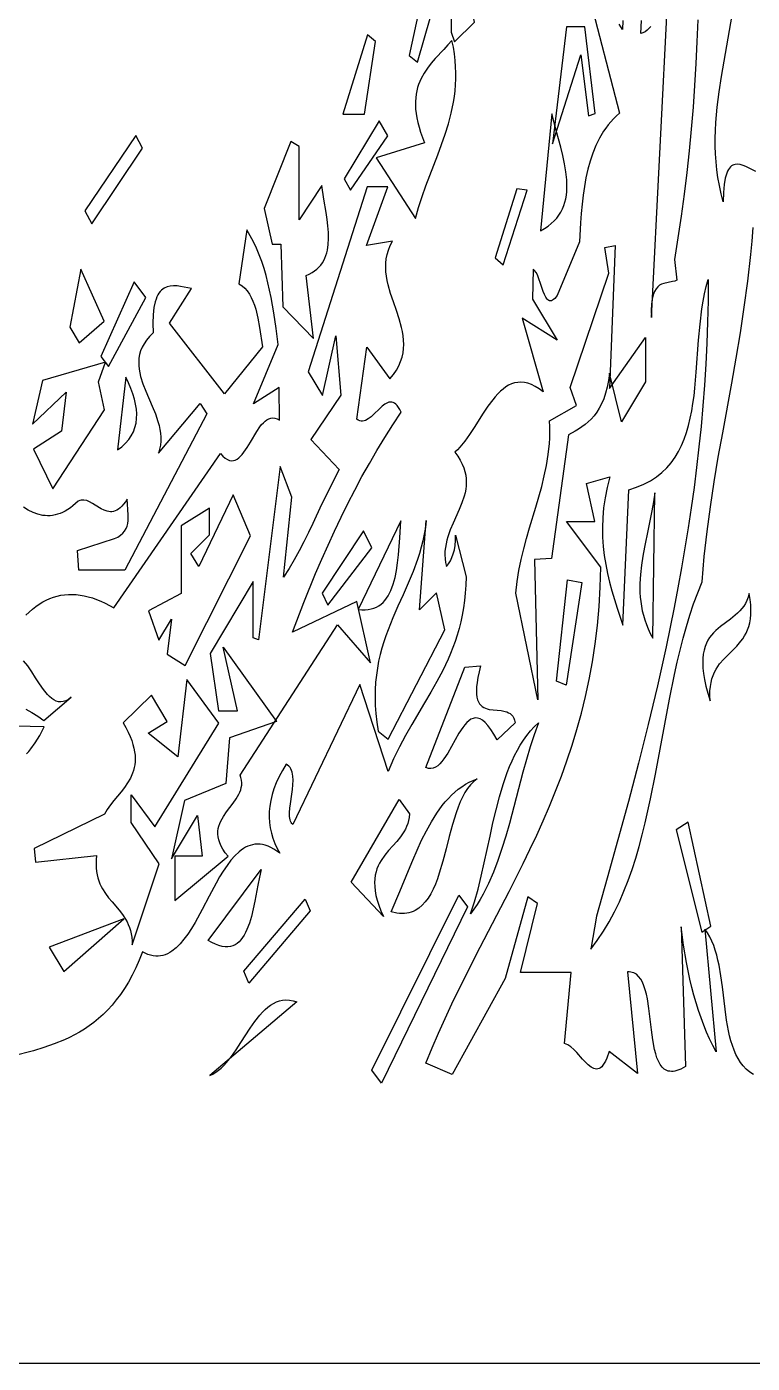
# Model space of a CAD drawing. Header units: metres. Extents: x 0 to 50, y 0 to 50.
# Drawn here: x 19.12 to 25.24, y 0 to 11.27 of the extents above; entities that cross this region are included whole.
import ezdxf

# ---------------------------------------------------------------- set-up
doc = ezdxf.new("R2010")
doc.units = ezdxf.units.M

msp = doc.modelspace()

# ---------------------------------------------------------------- linework, layer by layer
for points in [[(22.713982, 12.273685), (22.521075, 11.844154), (22.344344, 11.023531), (22.416133, 10.96784), (22.698544, 11.955184), (22.698544, 11.220218), (22.728167, 11.137769), (22.894224, 11.304155), (22.713982, 12.273685)], [(23.855131, 11.545176), (24.116482, 10.536889), (24.116482, 10.536889), (24.09086, 10.513699), (24.066638, 10.489526), (24.043773, 10.464399), (24.022222, 10.438347), (24.001944, 10.411401), (23.982895, 10.383589), (23.948314, 10.325486), (23.918138, 10.264273), (23.892027, 10.200185), (23.869639, 10.133458), (23.850632, 10.064327), (23.834666, 9.993026), (23.8214, 9.919792), (23.810492, 9.844858), (23.8016, 9.768461), (23.794385, 9.690836), (23.788504, 9.612217), (23.779382, 9.45294), (23.593042, 9.000078), (23.593042, 9.000078), (23.571986, 8.974329), (23.56233, 8.965671), (23.553212, 8.95962), (23.544601, 8.95602), (23.536466, 8.954717), (23.528776, 8.955557), (23.521498, 8.958385), (23.514602, 8.963047), (23.508056, 8.969388), (23.495887, 8.986492), (23.484741, 9.008461), (23.474365, 9.03406), (23.45492, 9.091208), (23.435537, 9.148054), (23.42524, 9.173276), (23.414204, 9.194717), (23.402176, 9.211142), (23.395712, 9.217087), (23.388906, 9.221316), (23.38373, 8.969287), (23.591281, 8.622683), (23.29737, 8.808857), (23.474662, 8.187448), (23.474662, 8.187448), (23.440296, 8.212869), (23.407244, 8.233241), (23.375445, 8.248802), (23.34484, 8.259791), (23.315368, 8.266446), (23.286971, 8.269006), (23.259588, 8.267709), (23.233159, 8.262794), (23.207624, 8.254498), (23.182924, 8.243061), (23.158999, 8.228722), (23.135788, 8.211717), (23.113232, 8.192287), (23.091271, 8.170669), (23.069846, 8.147102), (23.048895, 8.121825), (23.008182, 8.067092), (22.968651, 8.008378), (22.891222, 7.886639), (22.852366, 7.827429), (22.812778, 7.77187), (22.771978, 7.721869), (22.750974, 7.699548), (22.729488, 7.679333), (22.729488, 7.679333), (22.754141, 7.645409), (22.774728, 7.612185), (22.791481, 7.579616), (22.804635, 7.547655), (22.814422, 7.516259), (22.821076, 7.48538), (22.82483, 7.454974), (22.825917, 7.424995), (22.824571, 7.395398), (22.821024, 7.366138), (22.81551, 7.337169), (22.808262, 7.308446), (22.789498, 7.251555), (22.766598, 7.195102), (22.715853, 7.082058), (22.69174, 7.024741), (22.670956, 6.966409), (22.662395, 6.936749), (22.655365, 6.906698), (22.650101, 6.876213), (22.646835, 6.845247), (22.6458, 6.813755), (22.647231, 6.781692), (22.651359, 6.749011), (22.658419, 6.715668), (22.658419, 6.715668), (22.676199, 6.739293), (22.692028, 6.764759), (22.705693, 6.792491), (22.716978, 6.822911), (22.725669, 6.856442), (22.731551, 6.893506), (22.73441, 6.934526), (22.734032, 6.979924), (22.823838, 6.627895), (22.823838, 6.627895), (22.821748, 6.558874), (22.817388, 6.492325), (22.810865, 6.428113), (22.802289, 6.366108), (22.791768, 6.306176), (22.77941, 6.248184), (22.765324, 6.192), (22.749617, 6.13749), (22.7324, 6.084523), (22.713779, 6.032965), (22.693864, 5.982683), (22.672762, 5.933545), (22.627435, 5.83817), (22.578663, 5.745776), (22.527316, 5.655303), (22.47426, 5.565688), (22.366492, 5.384783), (22.313515, 5.291369), (22.2623, 5.194565), (22.213713, 5.093309), (22.190676, 5.04068), (22.168622, 4.986539), (21.928435, 5.720899), (21.365373, 4.540348), (21.365373, 4.540348), (21.357419, 4.548459), (21.350959, 4.558092), (21.345883, 4.569145), (21.342082, 4.581516), (21.337866, 4.609803), (21.337434, 4.642139), (21.339909, 4.677709), (21.344415, 4.7157), (21.356014, 4.795684), (21.361353, 4.836048), (21.365216, 4.875574), (21.366728, 4.913447), (21.365011, 4.948853), (21.359189, 4.980977), (21.354464, 4.995554), (21.348385, 5.009005), (21.340841, 5.021228), (21.331723, 5.032121), (21.320921, 5.041584), (21.308325, 5.049513), (21.308325, 5.049513), (21.276476, 4.99645), (21.248793, 4.944308), (21.225198, 4.893063), (21.20561, 4.842694), (21.189953, 4.793179), (21.178146, 4.744494), (21.170111, 4.696619), (21.16577, 4.649529), (21.165044, 4.603205), (21.167853, 4.557622), (21.17412, 4.512759), (21.183764, 4.468594), (21.196709, 4.425103), (21.212874, 4.382266), (21.232181, 4.34006), (21.254551, 4.298461), (21.254551, 4.298461), (21.228921, 4.317401), (21.203942, 4.333506), (21.179593, 4.346864), (21.155854, 4.357563), (21.132707, 4.365692), (21.11013, 4.371339), (21.088104, 4.374591), (21.066609, 4.375538), (21.045625, 4.374266), (21.025133, 4.370865), (21.005112, 4.365423), (20.985543, 4.358027), (20.966406, 4.348766), (20.94768, 4.337728), (20.929347, 4.325001), (20.911385, 4.310673), (20.876499, 4.277568), (20.842863, 4.239118), (20.810318, 4.196029), (20.778705, 4.149005), (20.747865, 4.098751), (20.717639, 4.045974), (20.658394, 3.935669), (20.599697, 3.823731), (20.540277, 3.715802), (20.509898, 3.665104), (20.478861, 3.617525), (20.447008, 3.573769), (20.414179, 3.534541), (20.380215, 3.500547), (20.344958, 3.472493), (20.326794, 3.460913), (20.308247, 3.451083), (20.289298, 3.44309), (20.269926, 3.437022), (20.250111, 3.432969), (20.229833, 3.431017), (20.209073, 3.431255), (20.187811, 3.433772), (20.166027, 3.438655), (20.143701, 3.445992), (20.120812, 3.455872), (20.097342, 3.468383), (20.097342, 3.468383), (20.069589, 3.39846), (20.040502, 3.332756), (20.01014, 3.271114), (19.978559, 3.213375), (19.945817, 3.15938), (19.911969, 3.108973), (19.877073, 3.061994), (19.841185, 3.018286), (19.804364, 2.977691), (19.766664, 2.94005), (19.728144, 2.905205), (19.688861, 2.872999), (19.648871, 2.843273), (19.60823, 2.815869), (19.566997, 2.790629), (19.525227, 2.767395), (19.482979, 2.746008), (19.440307, 2.726312), (19.353926, 2.691355), (19.266537, 2.66126), (19.178597, 2.634761), (19.002882, 2.587494)], [(24.775915, 11.322198), (24.768932, 11.138127), (24.760148, 10.954168), (24.749437, 10.77032), (24.736676, 10.586583), (24.721743, 10.402956), (24.704512, 10.219438), (24.684861, 10.03603), (24.662665, 9.85273), (24.637801, 9.669537), (24.610146, 9.486451), (24.579575, 9.303472), (24.600068, 9.128827), (24.600068, 9.128827), (24.582999, 9.121748), (24.565047, 9.116801), (24.527673, 9.110039), (24.4903, 9.102011), (24.472349, 9.095484), (24.455281, 9.086192), (24.43939, 9.07332), (24.42497, 9.056052), (24.412316, 9.033572), (24.401722, 9.005064), (24.393482, 8.969713), (24.38789, 8.926701), (24.385241, 8.875214), (24.385828, 8.814435), (24.527388, 11.580551)], [(24.145136, 11.318265), (24.143142, 11.242873), (24.143142, 11.242873), (24.128388, 11.264814), (24.115097, 11.287462)], [(24.380951, 11.268564), (24.365349, 11.250353), (24.349177, 11.234997), (24.332393, 11.222765), (24.314953, 11.213925), (24.296813, 11.208744), (24.296813, 11.208744), (24.303784, 11.317281)], [(25.266446, 10.044578), (25.225665, 10.063796), (25.181006, 10.08615), (25.158112, 10.095736), (25.135317, 10.102785), (25.112977, 10.106191), (25.091448, 10.104845), (25.081098, 10.102044), (25.071085, 10.09764), (25.061453, 10.091496), (25.052246, 10.083471), (25.043508, 10.073428), (25.035285, 10.061229), (25.027621, 10.046736), (25.02056, 10.029808), (25.008426, 9.988101), (24.999239, 9.935), (24.993355, 9.869398), (24.99113, 9.790189), (24.99113, 9.790189), (24.973519, 9.858191), (24.958886, 9.925846), (24.94707, 9.993169), (24.937911, 10.060179), (24.931249, 10.126893), (24.926923, 10.193329), (24.924773, 10.259505), (24.924638, 10.325437), (24.926359, 10.391143), (24.929774, 10.456642), (24.941046, 10.587085), (24.957172, 10.716905), (24.976869, 10.846245), (25.021844, 11.10404), (25.044555, 11.232776), (25.065704, 11.361592)], [(21.785797, 10.528169), (21.96954, 10.528169), (22.060912, 11.140403), (21.993979, 11.197411), (21.785797, 10.528169)], [(23.670391, 11.264018), (23.552839, 10.278347), (23.792641, 11.029212), (23.855385, 10.514843), (23.912033, 10.533981), (23.824968, 11.264018), (23.670391, 11.264018)], [(22.705787, 11.150356), (22.705787, 11.150356), (22.671526, 11.111513), (22.63613, 11.073441), (22.565174, 10.997215), (22.531231, 10.957862), (22.49939, 10.916883), (22.47046, 10.873681), (22.445249, 10.827654), (22.434292, 10.803395), (22.424567, 10.778205), (22.416177, 10.75201), (22.409223, 10.724734), (22.403805, 10.696303), (22.400025, 10.666642), (22.397983, 10.635677), (22.397782, 10.603331), (22.399521, 10.56953), (22.403303, 10.5342), (22.409228, 10.497265), (22.417397, 10.458651), (22.427912, 10.418282), (22.440873, 10.376084), (22.456383, 10.331982), (22.47454, 10.285901), (22.067167, 10.159517), (22.399518, 9.647953), (22.399518, 9.647953), (22.424524, 9.742631), (22.453192, 9.834475), (22.484571, 9.924068), (22.517707, 10.011996), (22.585444, 10.185201), (22.618139, 10.271647), (22.648783, 10.358771), (22.676423, 10.447156), (22.700106, 10.537388), (22.718881, 10.630054), (22.72613, 10.677481), (22.731794, 10.725737), (22.735755, 10.774893), (22.737894, 10.825023), (22.738091, 10.876201), (22.736228, 10.928498), (22.732185, 10.98199), (22.725843, 11.036748), (22.717084, 11.092845), (22.705787, 11.150356)], [(23.546488, 10.531339), (23.451953, 9.545873), (23.451953, 9.545873), (23.485337, 9.564692), (23.515551, 9.58482), (23.542714, 9.606203), (23.566949, 9.628788), (23.588375, 9.65252), (23.607113, 9.677347), (23.623284, 9.703215), (23.637009, 9.73007), (23.648409, 9.757859), (23.657604, 9.786528), (23.664715, 9.816022), (23.669862, 9.84629), (23.673168, 9.877277), (23.674751, 9.908929), (23.674734, 9.941193), (23.673236, 9.974015), (23.666283, 10.04112), (23.654858, 10.109814), (23.639926, 10.179669), (23.622455, 10.250256), (23.583756, 10.391908), (23.546488, 10.531339)], [(21.851901, 9.888914), (22.163857, 10.344749), (22.092394, 10.472272), (21.797348, 9.983877), (21.851901, 9.888914)], [(19.669896, 9.604277), (20.098294, 10.240467), (20.041454, 10.34744), (19.612353, 9.712492), (19.669896, 9.604277)], [(21.538546, 8.638057), (21.477788, 9.167454), (21.477788, 9.167454), (21.503615, 9.179347), (21.527151, 9.192471), (21.548485, 9.206781), (21.567706, 9.222229), (21.584903, 9.23877), (21.600166, 9.256355), (21.613583, 9.274939), (21.625244, 9.294476), (21.635238, 9.314917), (21.643654, 9.336217), (21.650582, 9.358328), (21.656109, 9.381205), (21.663323, 9.429067), (21.666008, 9.479429), (21.664878, 9.531919), (21.660647, 9.586161), (21.654027, 9.641783), (21.645732, 9.698411), (21.626971, 9.813192), (21.61007, 9.927516), (21.418599, 9.636876), (21.418599, 10.254416), (21.348914, 10.298055), (21.122512, 9.732493), (21.190581, 9.43281), (21.262817, 9.432206), (21.280127, 8.903627), (21.538546, 8.638057)], [(20.369464, 3.899396), (20.818849, 4.273229), (20.818849, 4.273229), (20.795416, 4.303183), (20.776131, 4.331987), (20.760752, 4.359702), (20.749034, 4.386387), (20.740734, 4.412101), (20.735609, 4.436905), (20.733416, 4.460858), (20.733911, 4.484021), (20.736851, 4.506452), (20.741993, 4.528213), (20.749093, 4.549361), (20.757907, 4.569959), (20.779708, 4.609737), (20.805448, 4.648027), (20.860959, 4.722053), (20.886836, 4.758746), (20.908865, 4.795863), (20.917828, 4.81473), (20.925099, 4.833883), (20.930435, 4.853381), (20.933592, 4.873284), (20.934327, 4.893652), (20.932397, 4.914544), (20.927558, 4.936021), (20.919566, 4.958143), (21.741661, 6.224748), (22.020267, 5.902643), (21.902908, 6.419331), (21.361054, 6.162091), (21.361054, 6.162091), (21.456991, 6.41111), (21.55685, 6.655629), (21.608469, 6.776135), (21.66133, 6.895437), (21.715522, 7.013509), (21.771132, 7.130324), (21.828247, 7.245857), (21.886954, 7.36008), (21.947342, 7.472969), (22.009496, 7.584495), (22.073506, 7.694634), (22.139458, 7.803358), (22.207439, 7.910642), (22.277538, 8.016459), (22.277538, 8.016459), (22.266186, 8.038576), (22.254824, 8.056972), (22.243453, 8.071865), (22.23207, 8.083473), (22.220675, 8.092011), (22.209267, 8.097699), (22.197844, 8.100753), (22.186406, 8.10139), (22.17495, 8.099828), (22.163478, 8.096284), (22.140474, 8.084119), (22.117386, 8.066634), (22.094205, 8.045567), (22.047528, 7.999643), (22.024016, 7.978262), (22.000374, 7.960253), (21.976596, 7.947355), (21.964653, 7.943366), (21.952673, 7.941306), (21.940653, 7.941393), (21.928594, 7.943845), (21.916495, 7.948878), (21.904353, 7.956709), (21.987389, 8.564319), (22.182903, 8.298531), (22.182903, 8.298531), (22.212529, 8.335032), (22.237237, 8.371414), (22.257334, 8.407686), (22.273122, 8.443859), (22.284908, 8.479944), (22.292994, 8.515949), (22.297687, 8.551886), (22.299291, 8.587764), (22.298111, 8.623593), (22.29445, 8.659384), (22.288614, 8.695147), (22.280908, 8.730891), (22.261102, 8.802366), (22.237471, 8.87389), (22.21245, 8.945543), (22.188477, 9.017406), (22.16799, 9.08956), (22.159815, 9.125772), (22.153426, 9.162087), (22.149126, 9.198515), (22.147222, 9.235067), (22.148016, 9.271752), (22.151814, 9.30858), (22.158922, 9.345563), (22.169642, 9.382709), (22.18428, 9.420029), (22.203141, 9.457533), (21.98398, 9.421268), (22.165906, 9.914962), (21.990429, 9.914962), (21.494474, 8.3551), (21.613528, 8.156282), (21.728131, 8.660837), (21.768998, 8.160369), (21.516552, 7.786972), (21.755706, 7.533474), (21.605496, 7.237863), (21.605496, 7.237863), (21.533996, 7.078979), (21.49686, 7.001036), (21.458457, 6.924032), (21.418531, 6.847922), (21.376826, 6.772659), (21.333083, 6.698199), (21.287048, 6.624495), (21.35603, 7.299651), (21.257191, 7.559694), (21.075967, 6.097333), (21.030419, 6.113075), (21.030419, 6.590014), (20.66702, 5.98315), (20.739147, 5.499867), (20.898734, 5.499867), (20.776866, 6.03641), (21.225607, 5.408372), (20.830292, 5.270198), (20.798933, 4.886163), (20.453152, 4.742246), (20.34172, 4.251649), (20.56018, 4.616471), (20.602022, 4.273452), (20.369464, 4.273452), (20.369464, 3.899396)], [(23.251952, 9.898789), (23.068376, 9.317926), (23.136259, 9.257445), (23.338215, 9.887078), (23.251952, 9.898789)], [(20.975657, 9.553815), (20.910279, 9.097557), (20.910279, 9.097557), (20.936338, 9.08095), (20.959582, 9.060973), (20.980225, 9.037874), (20.998481, 9.011901), (21.014565, 8.983299), (21.028691, 8.952317), (21.041073, 8.919201), (21.051925, 8.884197), (21.069896, 8.809519), (21.084319, 8.730256), (21.109373, 8.565886), (20.788214, 8.170187), (20.324539, 8.7657), (20.511392, 9.059572), (20.511392, 9.059572), (20.449779, 9.071459), (20.419044, 9.076687), (20.388804, 9.080292), (20.359394, 9.081417), (20.331151, 9.079202), (20.304409, 9.072789), (20.279504, 9.061319), (20.267845, 9.053419), (20.256771, 9.043933), (20.246325, 9.032753), (20.236547, 9.019773), (20.227481, 9.004884), (20.219167, 8.987979), (20.211649, 8.968952), (20.204967, 8.947694), (20.194281, 8.898058), (20.187446, 8.838213), (20.184797, 8.7673), (20.18667, 8.68446), (20.18667, 8.68446), (20.156834, 8.65417), (20.131745, 8.62385), (20.111131, 8.593494), (20.094717, 8.563096), (20.082231, 8.53265), (20.073401, 8.502151), (20.067952, 8.471592), (20.065613, 8.440967), (20.06611, 8.41027), (20.069169, 8.379496), (20.074519, 8.348638), (20.081886, 8.31769), (20.101578, 8.255502), (20.126063, 8.192885), (20.180672, 8.066168), (20.206428, 8.001974), (20.228241, 7.937159), (20.236985, 7.904503), (20.243925, 7.871675), (20.248787, 7.838667), (20.251297, 7.805474), (20.251184, 7.77209), (20.248173, 7.73851), (20.241993, 7.704726), (20.232369, 7.670733), (20.582733, 8.08929), (20.639524, 8.002601), (19.94885, 6.685402), (19.561629, 6.685402), (19.549422, 6.850759), (19.861699, 6.95096), (19.861699, 6.95096), (19.88988, 6.963824), (19.913311, 6.978907), (19.932394, 6.99596), (19.947536, 7.014735), (19.959139, 7.03498), (19.967608, 7.056448), (19.973348, 7.078889), (19.976763, 7.102052), (19.978257, 7.12569), (19.978235, 7.149552), (19.975257, 7.196952), (19.971063, 7.242258), (19.968889, 7.283473), (19.968889, 7.283473), (19.953774, 7.260535), (19.938886, 7.240795), (19.924216, 7.224079), (19.909756, 7.210211), (19.895498, 7.199015), (19.881433, 7.190316), (19.867553, 7.183939), (19.85385, 7.179708), (19.840316, 7.177448), (19.826943, 7.176984), (19.813721, 7.178141), (19.800643, 7.180743), (19.774887, 7.18958), (19.749607, 7.202093), (19.700213, 7.232537), (19.675967, 7.247662), (19.651933, 7.260852), (19.628046, 7.270704), (19.604238, 7.275816), (19.592344, 7.276156), (19.580445, 7.274785), (19.568534, 7.271528), (19.556601, 7.266208), (19.556601, 7.266208), (19.512209, 7.227122), (19.490213, 7.210544), (19.468348, 7.19589), (19.446613, 7.183121), (19.425007, 7.1722), (19.403528, 7.163086), (19.382177, 7.155742), (19.36095, 7.150128), (19.339848, 7.146206), (19.318869, 7.143936), (19.298011, 7.14328), (19.277275, 7.1442), (19.256657, 7.146655), (19.215776, 7.15602), (19.175357, 7.171064), (19.135393, 7.191476), (19.095872, 7.216947)], [(19.115287, 6.304439), (19.142815, 6.331603), (19.170783, 6.356456), (19.199189, 6.37901), (19.22803, 6.39928), (19.257303, 6.417278), (19.287005, 6.433017), (19.317134, 6.446509), (19.347687, 6.457769), (19.378661, 6.46681), (19.410054, 6.473643), (19.441863, 6.478283), (19.474085, 6.480742), (19.506718, 6.481034), (19.539758, 6.479172), (19.573204, 6.475168), (19.607052, 6.469035), (19.641299, 6.460788), (19.675944, 6.450438), (19.710983, 6.437999), (19.746413, 6.423484), (19.782233, 6.406906), (19.818438, 6.388278), (19.855027, 6.367613), (20.754914, 7.668056), (20.754914, 7.668056), (20.775025, 7.645953), (20.794301, 7.629115), (20.812796, 7.617215), (20.830563, 7.609924), (20.847656, 7.606917), (20.864129, 7.607865), (20.880037, 7.612441), (20.895433, 7.620318), (20.91037, 7.631167), (20.924904, 7.644663), (20.939087, 7.660476), (20.952974, 7.67828), (20.980074, 7.718551), (21.006636, 7.762856), (21.059871, 7.853089), (21.087406, 7.893778), (21.101592, 7.91187), (21.116129, 7.928023), (21.131069, 7.941911), (21.146469, 7.953205), (21.162381, 7.961578), (21.178859, 7.966703), (21.195957, 7.968252), (21.213729, 7.965899), (21.232229, 7.959314), (21.251512, 7.948172), (21.250659, 8.223305), (21.034485, 8.086372), (21.241141, 8.585555), (21.241141, 8.585555), (21.222835, 8.72068), (21.203225, 8.853264), (21.180838, 8.982563), (21.168142, 9.045749), (21.154199, 9.107835), (21.138825, 9.168729), (21.121835, 9.228339), (21.103046, 9.28657), (21.082273, 9.343331), (21.059331, 9.398529), (21.034038, 9.452071), (21.006208, 9.503864), (20.975657, 9.553815)], [(25.245792, 2.433157), (25.21435, 2.454583), (25.185935, 2.478993), (25.16036, 2.506206), (25.137437, 2.536034), (25.116979, 2.568296), (25.098798, 2.602807), (25.082706, 2.639382), (25.068517, 2.677837), (25.056042, 2.717989), (25.045094, 2.759653), (25.035486, 2.802644), (25.019539, 2.891875), (25.0067, 2.984207), (24.984346, 3.172286), (24.971832, 3.265086), (24.956426, 3.355095), (24.94717, 3.398592), (24.936628, 3.44084), (24.924613, 3.481653), (24.910938, 3.520848), (24.895414, 3.55824), (24.877856, 3.593646), (24.858074, 3.626881), (24.835881, 3.657761), (24.930579, 2.624143), (24.930579, 2.624143), (24.903015, 2.678278), (24.876707, 2.734033), (24.851651, 2.791394), (24.827843, 2.850348), (24.805278, 2.910883), (24.783952, 2.972987), (24.763861, 3.036647), (24.745, 3.10185), (24.727366, 3.168584), (24.710953, 3.236837), (24.681777, 3.377846), (24.657437, 3.524777), (24.637899, 3.677531), (24.672133, 2.499968), (24.672133, 2.499968), (24.633874, 2.479501), (24.599418, 2.466459), (24.583544, 2.462583), (24.568534, 2.460394), (24.554358, 2.459837), (24.540989, 2.460856), (24.528396, 2.463394), (24.516551, 2.467395), (24.505425, 2.472803), (24.494989, 2.479562), (24.476071, 2.496907), (24.459564, 2.518979), (24.445237, 2.54533), (24.432858, 2.57551), (24.422195, 2.609068), (24.413016, 2.645556), (24.398183, 2.72552), (24.386502, 2.811805), (24.365179, 2.988944), (24.351826, 3.072603), (24.343665, 3.111631), (24.334204, 3.148191), (24.323213, 3.181835), (24.310459, 3.212112), (24.295711, 3.238572), (24.278735, 3.260766), (24.259301, 3.278245), (24.24859, 3.285075), (24.237176, 3.290557), (24.225033, 3.294636), (24.212129, 3.297255), (24.198438, 3.298357), (24.183928, 3.297887), (24.269374, 2.441831), (24.03128, 2.629056), (24.03128, 2.629056), (24.010113, 2.570779), (23.999436, 2.54765), (23.988693, 2.528261), (23.977884, 2.512412), (23.967006, 2.499904), (23.956058, 2.490538), (23.945036, 2.484114), (23.933941, 2.480432), (23.92277, 2.479294), (23.91152, 2.480499), (23.900191, 2.483849), (23.88878, 2.489143), (23.877285, 2.496182), (23.854038, 2.514699), (23.830435, 2.537803), (23.806461, 2.563899), (23.757339, 2.618681), (23.732163, 2.644177), (23.706557, 2.666281), (23.680505, 2.683397), (23.667308, 2.689586), (23.653994, 2.69393), (23.709883, 3.29232), (23.282203, 3.29232), (23.42573, 3.874414), (23.345668, 3.932715), (23.152807, 3.243965), (22.70616, 2.434087), (22.485885, 2.529655), (22.485885, 2.529655), (22.538107, 2.657375), (22.592207, 2.78302), (22.647957, 2.906816), (22.705129, 3.028989), (22.822829, 3.269374), (22.943487, 3.505984), (23.186402, 3.97512), (23.305018, 4.211265), (23.362819, 4.330524), (23.419313, 4.450876), (23.474272, 4.572546), (23.527468, 4.695762), (23.578674, 4.820749), (23.627662, 4.947733), (23.674205, 5.076942), (23.718076, 5.2086), (23.759047, 5.342935), (23.79689, 5.480172), (23.831378, 5.620539), (23.862284, 5.76426), (23.889379, 5.911563), (23.912437, 6.062673), (23.931231, 6.217818), (23.945531, 6.377222), (23.955112, 6.541113), (23.959746, 6.709716), (23.67052, 7.094207), (23.909247, 7.094207), (23.840277, 7.414141), (24.035342, 7.470308), (24.035342, 7.470308), (24.012681, 7.381225), (23.995501, 7.294197), (23.983473, 7.209099), (23.976269, 7.125806), (23.97356, 7.044194), (23.975017, 6.964139), (23.980313, 6.885515), (23.989119, 6.808198), (24.001107, 6.732064), (24.015948, 6.656987), (24.033314, 6.582843), (24.052876, 6.509508), (24.074306, 6.436856), (24.097276, 6.364763), (24.146521, 6.221757), (24.195222, 7.362725), (24.195222, 7.362725), (24.261627, 7.383583), (24.322452, 7.408632), (24.377961, 7.437675), (24.428419, 7.470518), (24.47409, 7.506963), (24.51524, 7.546815), (24.552131, 7.589877), (24.58503, 7.635953), (24.614201, 7.684848), (24.639907, 7.736363), (24.662415, 7.790305), (24.681987, 7.846476), (24.69889, 7.90468), (24.713387, 7.964721), (24.725743, 8.026403), (24.736222, 8.08953), (24.74509, 8.153905), (24.75261, 8.219333), (24.764667, 8.352561), (24.784253, 8.623014), (24.796015, 8.7571), (24.811912, 8.888334), (24.822072, 8.95239), (24.83406, 9.015145), (24.848139, 9.076402), (24.864575, 9.135965), (24.864575, 9.135965), (24.863444, 8.955553), (24.859711, 8.776311), (24.853453, 8.598202), (24.84475, 8.421193), (24.833678, 8.245247), (24.820316, 8.070329), (24.80474, 7.896405), (24.78703, 7.723438), (24.767262, 7.551395), (24.745515, 7.380239), (24.721866, 7.209935), (24.696393, 7.040449), (24.669174, 6.871745), (24.640287, 6.703787), (24.60981, 6.536541), (24.577819, 6.369972), (24.509611, 6.038722), (24.436286, 5.709754), (24.358465, 5.382789), (24.276772, 5.057544), (24.191828, 4.733737), (24.104255, 4.411087), (24.014677, 4.089312), (23.923716, 3.768131), (23.874908, 3.491255), (23.874908, 3.491255), (23.930432, 3.564728), (23.982087, 3.641566), (24.030091, 3.721582), (24.07466, 3.80459), (24.116015, 3.890404), (24.154371, 3.978836), (24.189947, 4.0697), (24.222962, 4.16281), (24.253632, 4.257979), (24.282176, 4.35502), (24.308812, 4.453748), (24.333757, 4.553974), (24.35723, 4.655514), (24.379448, 4.75818), (24.420993, 4.966145), (24.498614, 5.387384), (24.538177, 5.597672), (24.580566, 5.80575), (24.603365, 5.908493), (24.627524, 6.010125), (24.653261, 6.110458), (24.680795, 6.209305), (24.710342, 6.306481), (24.742121, 6.401798), (24.776349, 6.49507), (24.813246, 6.58611), (24.813246, 6.58611), (24.821494, 6.693098), (24.831242, 6.799451), (24.85479, 7.010533), (24.882996, 7.219922), (24.914965, 7.42818), (24.949803, 7.635874), (24.986614, 7.843566), (25.062579, 8.261205), (25.099943, 8.47228), (25.135702, 8.685611), (25.168961, 8.901763), (25.198826, 9.121299), (25.224401, 9.344784), (25.235301, 9.458184), (25.244793, 9.572783)], [(24.079379, 9.420223), (24.031857, 8.215005), (24.335196, 8.646737), (24.335196, 8.271565), (24.133971, 7.935528), (24.032322, 8.345675), (24.032322, 8.345675), (24.024014, 8.283395), (24.013091, 8.226745), (23.999735, 8.175373), (23.984129, 8.128923), (23.966456, 8.087043), (23.9469, 8.049379), (23.925643, 8.015576), (23.902869, 7.985281), (23.878762, 7.958141), (23.853503, 7.933801), (23.827277, 7.911908), (23.800266, 7.892108), (23.772653, 7.874048), (23.744622, 7.857372), (23.688038, 7.826763), (23.544641, 6.781782), (23.401583, 6.774686), (23.429726, 5.5907), (23.242731, 6.491966), (23.242731, 6.491966), (23.253641, 6.587934), (23.269027, 6.68167), (23.288129, 6.7735), (23.310186, 6.863749), (23.334439, 6.952744), (23.360125, 7.040811), (23.41276, 7.215462), (23.438188, 7.3027), (23.462009, 7.390313), (23.483463, 7.478628), (23.501789, 7.56797), (23.516227, 7.658666), (23.526017, 7.751042), (23.528931, 7.797962), (23.530397, 7.845424), (23.530322, 7.893469), (23.528609, 7.942137), (23.756266, 8.071881), (23.701119, 8.22537), (24.026944, 9.188327), (23.994535, 9.404814), (24.079379, 9.420223)], [(19.579086, 9.222004), (19.48689, 8.731598), (19.565469, 8.600373), (19.775844, 8.783898), (19.579086, 9.222004)], [(19.810016, 8.400935), (20.124618, 8.982707), (20.02817, 9.115684), (19.747171, 8.486583), (19.810016, 8.400935)], [(19.171028, 7.916554), (19.454492, 8.185518), (19.416018, 7.856233), (19.178687, 7.705899), (19.342518, 7.370747), (19.778745, 8.035692), (19.727786, 8.272076), (19.787246, 8.437569), (19.254078, 8.282191), (19.171028, 7.916554)], [(19.956084, 8.310737), (19.887041, 7.698112), (19.887041, 7.698112), (19.923251, 7.725653), (19.95463, 7.754834), (19.981302, 7.785611), (20.003389, 7.81794), (20.021018, 7.851776), (20.034311, 7.887075), (20.043393, 7.923792), (20.048387, 7.961883), (20.049418, 8.001303), (20.04661, 8.042008), (20.040087, 8.083954), (20.029972, 8.127096), (20.016391, 8.17139), (19.999466, 8.216791), (19.979323, 8.263255), (19.956084, 8.310737)], [(24.397114, 6.112497), (24.414407, 7.336623), (24.414407, 7.336623), (24.40381, 7.260477), (24.390522, 7.184266), (24.359265, 7.031668), (24.327428, 6.878854), (24.313412, 6.802375), (24.301796, 6.725852), (24.29343, 6.649289), (24.289161, 6.572688), (24.289838, 6.496054), (24.292296, 6.457726), (24.296309, 6.41939), (24.301983, 6.381048), (24.309424, 6.342699), (24.318738, 6.304344), (24.330031, 6.265984), (24.343409, 6.227619), (24.358978, 6.189249), (24.376844, 6.150875), (24.397114, 6.112497)], [(20.862991, 7.320925), (20.571938, 6.715201), (20.505633, 6.825929), (20.663222, 6.98383), (20.663222, 7.20839), (20.424543, 7.057203), (20.424543, 6.48706), (20.147708, 6.341918), (20.236355, 6.09519), (20.342758, 6.272881), (20.304723, 5.976465), (20.456715, 5.880188), (21.006977, 6.973604), (20.862991, 7.320925)], [(22.273369, 7.10107), (21.914623, 6.354383), (21.914623, 6.354383), (21.944736, 6.351431), (21.973014, 6.351035), (21.999517, 6.353107), (22.024307, 6.357563), (22.047447, 6.364317), (22.068998, 6.373281), (22.089021, 6.384371), (22.107578, 6.397501), (22.124731, 6.412584), (22.140541, 6.429535), (22.15507, 6.448267), (22.168379, 6.468696), (22.180531, 6.490734), (22.191586, 6.514296), (22.210654, 6.565649), (22.226077, 6.622067), (22.238347, 6.682862), (22.247958, 6.747348), (22.255402, 6.814836), (22.265761, 6.956071), (22.273369, 7.10107)], [(22.4888, 7.104148), (22.4888, 7.104148), (22.481611, 7.045555), (22.472135, 6.988607), (22.460567, 6.933161), (22.447098, 6.87907), (22.431924, 6.826191), (22.415237, 6.774379), (22.378101, 6.673379), (22.337238, 6.574914), (22.294197, 6.477827), (22.250527, 6.380962), (22.207777, 6.283164), (22.167495, 6.183276), (22.148763, 6.132188), (22.131229, 6.080143), (22.115086, 6.026998), (22.100529, 5.972608), (22.087749, 5.916828), (22.076942, 5.859515), (22.068301, 5.800522), (22.062019, 5.739707), (22.058289, 5.676925), (22.057306, 5.61203), (22.059263, 5.544879), (22.064354, 5.475327), (22.072771, 5.40323), (22.08471, 5.328442), (22.166556, 5.261044), (22.645672, 6.181798), (22.574505, 6.495124), (22.431143, 6.351479), (22.4888, 7.104148)], [(21.66014, 6.390282), (22.031441, 6.872029), (21.960816, 7.016469), (21.612677, 6.490708), (21.66014, 6.390282)], [(23.801072, 6.580743), (23.668133, 5.716274), (23.585976, 5.749648), (23.678733, 6.602278), (23.801072, 6.580743)], [(25.211102, 6.487401), (25.211102, 6.487401), (25.202274, 6.457416), (25.19132, 6.429967), (25.178443, 6.404812), (25.163846, 6.381708), (25.147732, 6.360414), (25.130304, 6.340687), (25.111765, 6.322285), (25.092318, 6.304967), (25.051512, 6.272611), (25.00951, 6.241681), (24.967936, 6.210241), (24.928414, 6.176354), (24.909929, 6.157887), (24.892567, 6.138082), (24.876529, 6.116697), (24.86202, 6.093489), (24.849241, 6.068216), (24.838396, 6.040637), (24.829688, 6.010509), (24.82332, 5.97759), (24.819494, 5.941637), (24.818414, 5.90241), (24.820284, 5.859665), (24.825305, 5.81316), (24.83368, 5.762654), (24.845614, 5.707903), (24.861308, 5.648667), (24.880966, 5.584703), (24.880966, 5.584703), (24.878968, 5.627602), (24.87972, 5.667221), (24.883027, 5.703792), (24.888692, 5.737549), (24.896522, 5.768725), (24.906319, 5.797554), (24.917888, 5.824269), (24.931035, 5.849103), (24.945563, 5.87229), (24.961276, 5.894062), (24.995477, 5.934296), (25.032074, 5.971673), (25.069502, 6.008059), (25.106197, 6.045319), (25.140594, 6.08532), (25.156442, 6.106932), (25.171129, 6.129928), (25.184458, 6.154544), (25.196236, 6.181011), (25.206265, 6.209563), (25.214351, 6.240433), (25.220298, 6.273854), (25.223911, 6.310061), (25.224993, 6.349286), (25.223349, 6.391762), (25.218784, 6.437722), (25.211102, 6.487401)], [(19.115874, 5.5128), (19.165352, 5.485671), (19.215209, 5.454375), (19.265455, 5.418811), (19.496148, 5.613604), (19.496148, 5.613604), (19.473174, 5.596091), (19.451049, 5.583932), (19.429715, 5.576772), (19.409111, 5.574257), (19.389178, 5.576034), (19.369858, 5.581749), (19.351089, 5.591049), (19.332814, 5.603579), (19.314973, 5.618986), (19.297506, 5.636916), (19.263458, 5.678931), (19.230195, 5.726794), (19.197243, 5.777675), (19.164125, 5.828745), (19.130368, 5.877173), (19.095496, 5.92013)], [(22.813289, 5.867792), (22.946893, 5.879561), (22.946893, 5.879561), (22.934094, 5.827526), (22.92439, 5.780664), (22.917613, 5.738696), (22.913595, 5.701342), (22.912167, 5.668325), (22.913161, 5.639365), (22.916409, 5.614186), (22.921742, 5.592508), (22.928992, 5.574052), (22.93799, 5.558541), (22.948569, 5.545695), (22.960559, 5.535237), (22.973793, 5.526888), (22.988102, 5.52037), (23.003317, 5.515403), (23.019271, 5.51171), (23.052721, 5.507031), (23.087103, 5.504105), (23.121072, 5.500704), (23.15328, 5.494601), (23.168303, 5.48984), (23.182381, 5.483568), (23.195345, 5.475506), (23.207027, 5.465377), (23.217259, 5.452902), (23.225872, 5.437801), (23.232698, 5.419798), (23.237568, 5.398613), (23.085036, 5.2544), (23.085036, 5.2544), (23.058465, 5.302624), (23.033088, 5.342789), (23.008837, 5.375342), (22.985642, 5.400732), (22.963435, 5.419406), (22.942146, 5.431811), (22.921707, 5.438395), (22.902048, 5.439606), (22.883101, 5.435891), (22.864796, 5.427697), (22.847065, 5.415473), (22.829839, 5.399666), (22.813048, 5.380723), (22.796624, 5.359093), (22.764601, 5.309558), (22.733216, 5.254642), (22.701918, 5.197925), (22.670156, 5.142988), (22.637378, 5.093412), (22.620435, 5.071753), (22.603031, 5.052777), (22.585097, 5.036931), (22.566564, 5.024664), (22.547363, 5.016421), (22.527426, 5.012652), (22.506682, 5.013804), (22.485064, 5.020324), (22.813289, 5.867792)], [(19.19636, 4.224255), (19.711574, 4.280384), (19.711574, 4.280384), (19.708422, 4.243339), (19.707391, 4.208671), (19.70835, 4.17623), (19.711169, 4.145865), (19.715716, 4.117425), (19.721859, 4.090759), (19.729468, 4.065716), (19.738411, 4.042145), (19.748557, 4.019895), (19.759775, 3.998815), (19.784902, 3.959562), (19.812741, 3.923179), (19.842244, 3.888458), (19.90204, 3.819172), (19.930234, 3.782193), (19.955893, 3.742045), (19.967443, 3.720406), (19.977966, 3.697522), (19.98733, 3.673242), (19.995404, 3.647415), (20.002057, 3.619891), (20.007158, 3.590519), (20.010575, 3.559147), (20.012177, 3.525624), (20.239557, 4.210326), (20.002266, 4.557061), (20.002266, 4.79155), (20.201218, 4.520332), (20.74067, 5.395823), (20.470814, 5.763758), (20.396932, 5.111601), (20.145588, 5.311314), (20.306824, 5.408247), (20.173719, 5.630528), (19.935558, 5.398924), (19.935558, 5.398924), (19.957858, 5.358648), (19.977059, 5.320239), (19.993297, 5.283613), (20.006704, 5.248688), (20.017416, 5.215383), (20.025566, 5.183615), (20.031288, 5.153302), (20.034717, 5.124361), (20.035985, 5.096711), (20.035228, 5.070269), (20.032578, 5.044953), (20.028171, 5.020681), (20.02214, 4.99737), (20.014619, 4.974939), (19.995644, 4.932386), (19.972318, 4.892363), (19.945712, 4.854214), (19.916899, 4.81728), (19.88695, 4.780904), (19.856938, 4.744428), (19.827935, 4.707194), (19.801013, 4.668545), (19.777243, 4.627823), (19.184116, 4.33834), (19.19636, 4.224255)], [(19.121145, 5.136106), (19.13952, 5.156175), (19.157898, 5.178636), (19.19466, 5.23072), (19.23143, 5.292336), (19.268209, 5.363458), (18.681013, 5.379627)], [(23.433321, 5.398396), (23.433321, 5.398396), (23.397116, 5.298221), (23.363699, 5.195181), (23.332486, 5.089876), (23.302893, 4.982906), (23.246236, 4.766366), (23.189062, 4.550359), (23.158821, 4.444054), (23.126701, 4.339681), (23.092118, 4.237839), (23.054488, 4.139128), (23.013229, 4.044147), (22.991055, 3.998243), (22.967755, 3.953497), (22.943256, 3.909983), (22.917485, 3.867776), (22.890369, 3.826951), (22.861835, 3.787584), (22.861835, 3.787584), (22.895316, 3.890559), (22.925283, 3.997144), (22.952554, 4.106501), (22.977944, 4.21779), (23.026353, 4.442806), (23.051004, 4.554854), (23.077043, 4.665477), (23.105286, 4.773835), (23.13655, 4.879087), (23.171652, 4.980396), (23.190898, 5.029309), (23.211409, 5.076921), (23.233289, 5.123127), (23.256638, 5.167823), (23.281559, 5.210903), (23.308155, 5.252263), (23.336527, 5.291797), (23.366777, 5.3294), (23.399008, 5.364968), (23.433321, 5.398396)], [(22.918909, 4.925507), (22.918909, 4.925507), (22.889376, 4.90323), (22.862301, 4.876392), (22.837483, 4.845365), (22.81472, 4.810525), (22.793812, 4.772244), (22.774556, 4.730898), (22.75675, 4.686859), (22.740194, 4.640502), (22.710025, 4.542329), (22.682434, 4.439371), (22.65581, 4.334618), (22.628541, 4.231063), (22.599014, 4.131697), (22.5829, 4.08452), (22.565617, 4.039512), (22.546964, 3.997047), (22.526738, 3.957499), (22.504739, 3.921242), (22.480765, 3.88865), (22.454614, 3.860096), (22.426085, 3.835956), (22.394976, 3.816602), (22.378392, 3.808837), (22.361087, 3.802408), (22.343036, 3.797364), (22.324214, 3.79375), (22.304596, 3.791613), (22.284157, 3.790999), (22.262871, 3.791957), (22.240714, 3.794532), (22.193684, 3.80472), (22.193684, 3.80472), (22.266613, 3.977706), (22.338187, 4.153206), (22.374468, 4.240039), (22.411615, 4.325267), (22.450027, 4.408145), (22.490107, 4.48793), (22.532255, 4.563877), (22.576872, 4.635242), (22.624361, 4.70128), (22.649307, 4.732068), (22.675122, 4.761246), (22.701854, 4.788719), (22.729556, 4.814396), (22.758275, 4.838183), (22.788064, 4.859986), (22.818972, 4.879713), (22.851048, 4.897271), (22.884344, 4.912567), (22.918909, 4.925507)], [(22.261517, 4.752151), (22.34779, 4.630026), (22.34779, 4.630026), (22.345124, 4.601505), (22.340095, 4.574587), (22.332915, 4.549122), (22.323791, 4.524959), (22.312932, 4.501948), (22.300548, 4.479937), (22.272039, 4.438315), (22.239935, 4.398888), (22.205909, 4.360451), (22.171632, 4.321797), (22.138776, 4.281722), (22.109013, 4.23902), (22.095814, 4.216307), (22.084014, 4.192485), (22.073824, 4.167404), (22.065452, 4.140913), (22.059107, 4.112861), (22.054998, 4.083098), (22.053334, 4.051473), (22.054323, 4.017835), (22.058176, 3.982033), (22.065101, 3.943917), (22.075306, 3.903337), (22.089002, 3.860141), (22.106396, 3.814179), (22.127698, 3.765299), (21.85526, 4.056014), (22.261517, 4.752151)], [(24.888224, 3.684048), (24.696302, 4.559892), (24.595492, 4.495502), (24.810202, 3.633118), (24.888224, 3.684048)], [(21.098402, 4.162002), (21.098402, 4.162002), (21.084091, 4.097121), (21.070785, 4.030232), (21.044761, 3.895296), (21.030829, 3.829683), (21.015474, 3.766928), (20.998088, 3.708248), (20.978065, 3.654861), (20.966875, 3.630532), (20.954798, 3.607982), (20.941758, 3.587363), (20.927679, 3.568828), (20.912486, 3.552529), (20.896102, 3.538617), (20.878452, 3.527245), (20.85946, 3.518565), (20.839049, 3.512729), (20.817145, 3.509888), (20.79367, 3.510196), (20.76855, 3.513804), (20.741708, 3.520864), (20.713068, 3.531529), (20.682555, 3.54595), (20.650092, 3.56428), (21.098402, 4.162002)], [(22.836054, 3.846879), (22.111326, 2.362023), (22.031439, 2.471386), (22.763493, 3.946324), (22.836054, 3.846879)], [(21.510595, 3.812103), (20.994696, 3.203202), (20.9522, 3.303608), (21.467994, 3.912759), (21.510595, 3.812103)], [(19.31052, 3.507262), (19.434202, 3.300718), (19.941617, 3.746965), (19.31052, 3.507262)], [(21.398306, 3.045742), (20.665789, 2.426505), (20.665789, 2.426505), (20.691027, 2.43791), (20.715395, 2.452233), (20.738963, 2.469232), (20.761803, 2.488668), (20.783988, 2.5103), (20.80559, 2.533888), (20.847332, 2.585967), (20.887604, 2.642982), (20.926982, 2.70301), (21.005361, 2.824408), (21.045513, 2.881931), (21.087076, 2.934771), (21.108565, 2.958833), (21.130624, 2.981004), (21.153322, 3.001042), (21.176733, 3.018707), (21.200929, 3.033759), (21.22598, 3.045956), (21.251961, 3.055059), (21.278941, 3.060828), (21.306994, 3.06302), (21.336191, 3.061397), (21.366604, 3.055718), (21.398306, 3.045742)], [(3, 0), (47, 0)]]:
    msp.add_lwpolyline(points)

doc.saveas('drawing.dxf')
